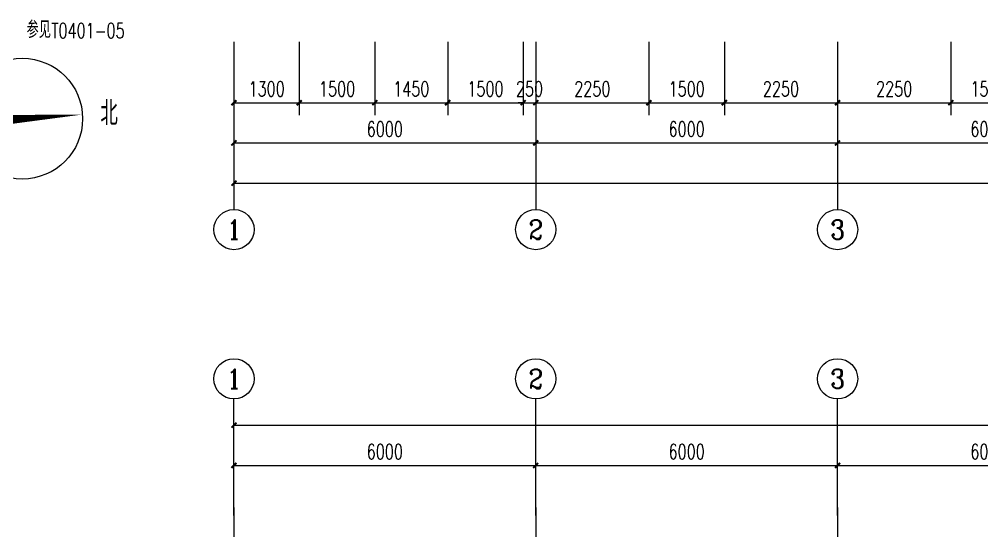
# Model space of a CAD drawing. Header units: millimetres. Extents: x 198973 to 283123, y 132052 to 191502.
# Drawn here: x 208792 to 227927, y 149973 to 160142 of the extents above; entities that cross this region are included whole.
import ezdxf
from ezdxf.enums import TextEntityAlignment as Align

# ---------------------------------------------------------------- set-up
doc = ezdxf.new("R2010")
doc.units = ezdxf.units.MM
doc.header["$LTSCALE"] = 1000
doc.linetypes.add('CENTER', pattern=[2, 1.25, -0.25, 0.25, -0.25])
doc.linetypes.add('DOTE', pattern=[2.42, 2, -0.2, 0.02, -0.2])
doc.layers.get('0').update_dxf_attribs({"color": 8})
doc.layers.get('DEFPOINTS').update_dxf_attribs({"color": 8})
for name, color, linetype in [('AXIS', 8, 'Continuous'), ('DIM_LEAD', 8, 'Continuous'), ('DIM_SYMB', 8, 'Continuous'), ('DOTE', 8, 'CENTER'), ('PUB_TEXT', 8, 'Continuous')]:
    doc.layers.add(name, color=color, linetype=linetype)
doc.styles.add('_TCH_AXIS', font='COMPLEX', dxfattribs={"bigfont": 'GBCBIG'})
doc.styles.add('_TCH_DIM', font='SIMPLEX', dxfattribs={"bigfont": 'GBCBIG'})
doc.styles.add('_TCH_DIM_T3', font='SIMPLEX', dxfattribs={"width": 0.705882, "bigfont": 'GBCBIG'})
doc.dimstyles.new('_TCH_ARCH&&100', dxfattribs={"dimtxt": 297.5, "dimasz": 100, "dimexe": 250, "dimexo": 300, "dimgap": 126.25, "dimtad": 1, "dimdec": 0, "dimzin": 0, "dimdsep": 46, "dimtxsty": '_TCH_DIM_T3', "dimblk": 'ARCHTICK', "dimcen": 0.09, "dimclrt": 7, "dimazin": 2, "dimtfac": 1, "dimtdec": 0, "dimtix": 1, "dimtmove": 2, "dimatfit": 3, "dimfxl": 0, "dimtolj": 1, "dimtzin": 0, "dimarcsym": 0})

# ---------------------------------------------------------------- blocks, each defined once
blk = doc.blocks.new('_ArchTick')
at = {"color": 0, "linetype": 'ByBlock', "const_width": 0.4}
blk.add_lwpolyline([(-0.5, -0.5), (0.5, 0.5)], dxfattribs=at)
blk = doc.blocks.new('*D44')
at = {"layer": 'AXIS', "color": 0, "lineweight": -2}
for p, q in [((213060, 158892), (213060, 156633)), ((255060, 158892), (255060, 156633)), ((213060, 156883), (255060, 156883))]:
    blk.add_line(p, q, dxfattribs=at)
at = {"layer": 'DEFPOINTS', "color": 0}
for p in [(213060, 159192), (255060, 159192), (255060, 156883)]:
    blk.add_point(p, dxfattribs=at)
at = {"layer": 'AXIS', "color": 0, "lineweight": -2, "xscale": 100, "yscale": 100, "zscale": 100, "rotation": 180}
blk.add_blockref('_ArchTick', (213060, 156883), dxfattribs=at)
at = {"layer": 'AXIS', "color": 0, "lineweight": -2, "xscale": 100, "yscale": 100, "zscale": 100}
blk.add_blockref('_ArchTick', (255060, 156883), dxfattribs=at)
at = {"layer": 'AXIS', "color": 7, "insert": (234060, 157158), "char_height": 297.5, "attachment_point": 5, "style": '_TCH_DIM_T3'}
blk.add_mtext('\\A1;42000', dxfattribs=at)
blk = doc.blocks.new('*D45')
at = {"layer": 'AXIS', "color": 0, "lineweight": -2}
for p, q in [((213060, 159692), (213060, 158233)), ((214360, 159692), (214360, 158233)), ((213060, 158483), (214360, 158483))]:
    blk.add_line(p, q, dxfattribs=at)
at = {"layer": 'DEFPOINTS', "color": 0}
for p in [(213060, 159992), (214360, 159992), (214360, 158483)]:
    blk.add_point(p, dxfattribs=at)
at = {"layer": 'AXIS', "color": 0, "lineweight": -2, "xscale": 100, "yscale": 100, "zscale": 100, "rotation": 180}
blk.add_blockref('_ArchTick', (213060, 158483), dxfattribs=at)
at = {"layer": 'AXIS', "color": 0, "lineweight": -2, "xscale": 100, "yscale": 100, "zscale": 100}
blk.add_blockref('_ArchTick', (214360, 158483), dxfattribs=at)
at = {"layer": 'AXIS', "color": 7, "insert": (213710, 158758), "char_height": 297.5, "attachment_point": 5, "style": '_TCH_DIM_T3'}
blk.add_mtext('\\A1;1300', dxfattribs=at)
blk = doc.blocks.new('*D46')
at = {"layer": 'AXIS', "color": 0, "lineweight": -2}
for p, q in [((214360, 159692), (214360, 158233)), ((215860, 159692), (215860, 158233)), ((214360, 158483), (215860, 158483))]:
    blk.add_line(p, q, dxfattribs=at)
at = {"layer": 'DEFPOINTS', "color": 0}
for p in [(214360, 159992), (215860, 159992), (215860, 158483)]:
    blk.add_point(p, dxfattribs=at)
at = {"layer": 'AXIS', "color": 0, "lineweight": -2, "xscale": 100, "yscale": 100, "zscale": 100, "rotation": 180}
blk.add_blockref('_ArchTick', (214360, 158483), dxfattribs=at)
at = {"layer": 'AXIS', "color": 0, "lineweight": -2, "xscale": 100, "yscale": 100, "zscale": 100}
blk.add_blockref('_ArchTick', (215860, 158483), dxfattribs=at)
at = {"layer": 'AXIS', "color": 7, "insert": (215110, 158758), "char_height": 297.5, "attachment_point": 5, "style": '_TCH_DIM_T3'}
blk.add_mtext('\\A1;1500', dxfattribs=at)
blk = doc.blocks.new('*D47')
at = {"layer": 'AXIS', "color": 0, "lineweight": -2}
for p, q in [((215860, 159692), (215860, 158233)), ((217310, 159692), (217310, 158233)), ((215860, 158483), (217310, 158483))]:
    blk.add_line(p, q, dxfattribs=at)
at = {"layer": 'DEFPOINTS', "color": 0}
for p in [(215860, 159992), (217310, 159992), (217310, 158483)]:
    blk.add_point(p, dxfattribs=at)
at = {"layer": 'AXIS', "color": 0, "lineweight": -2, "xscale": 100, "yscale": 100, "zscale": 100, "rotation": 180}
blk.add_blockref('_ArchTick', (215860, 158483), dxfattribs=at)
at = {"layer": 'AXIS', "color": 0, "lineweight": -2, "xscale": 100, "yscale": 100, "zscale": 100}
blk.add_blockref('_ArchTick', (217310, 158483), dxfattribs=at)
at = {"layer": 'AXIS', "color": 7, "insert": (216585, 158758), "char_height": 297.5, "attachment_point": 5, "style": '_TCH_DIM_T3'}
blk.add_mtext('\\A1;1450', dxfattribs=at)
blk = doc.blocks.new('*D48')
at = {"layer": 'AXIS', "color": 0, "lineweight": -2}
for p, q in [((217310, 159692), (217310, 158233)), ((218810, 159692), (218810, 158233)), ((217310, 158483), (218810, 158483))]:
    blk.add_line(p, q, dxfattribs=at)
at = {"layer": 'DEFPOINTS', "color": 0}
for p in [(217310, 159992), (218810, 159992), (218810, 158483)]:
    blk.add_point(p, dxfattribs=at)
at = {"layer": 'AXIS', "color": 0, "lineweight": -2, "xscale": 100, "yscale": 100, "zscale": 100, "rotation": 180}
blk.add_blockref('_ArchTick', (217310, 158483), dxfattribs=at)
at = {"layer": 'AXIS', "color": 0, "lineweight": -2, "xscale": 100, "yscale": 100, "zscale": 100}
blk.add_blockref('_ArchTick', (218810, 158483), dxfattribs=at)
at = {"layer": 'AXIS', "color": 7, "insert": (218060, 158758), "char_height": 297.5, "attachment_point": 5, "style": '_TCH_DIM_T3'}
blk.add_mtext('\\A1;1500', dxfattribs=at)
blk = doc.blocks.new('*D49')
at = {"layer": 'AXIS', "color": 0, "lineweight": -2}
for p, q in [((218810, 159692), (218810, 158233)), ((219060, 159692), (219060, 158233)), ((218810, 158483), (218710, 158483)), ((218810, 158483), (219060, 158483)), ((219060, 158483), (219160, 158483))]:
    blk.add_line(p, q, dxfattribs=at)
at = {"layer": 'DEFPOINTS', "color": 0}
for p in [(218810, 159992), (219060, 159992), (219060, 158483)]:
    blk.add_point(p, dxfattribs=at)
at = {"layer": 'AXIS', "color": 0, "lineweight": -2, "xscale": 100, "yscale": 100, "zscale": 100}
blk.add_blockref('_ArchTick', (218810, 158483), dxfattribs=at)
at = {"layer": 'AXIS', "color": 0, "lineweight": -2, "xscale": 100, "yscale": 100, "zscale": 100, "rotation": 180}
blk.add_blockref('_ArchTick', (219060, 158483), dxfattribs=at)
at = {"layer": 'AXIS', "color": 7, "insert": (218935, 158758), "char_height": 297.5, "attachment_point": 5, "style": '_TCH_DIM_T3'}
blk.add_mtext('\\A1;250', dxfattribs=at)
blk = doc.blocks.new('*D50')
at = {"layer": 'AXIS', "color": 0, "lineweight": -2}
for p, q in [((219060, 159692), (219060, 158233)), ((221310, 159692), (221310, 158233)), ((219060, 158483), (221310, 158483))]:
    blk.add_line(p, q, dxfattribs=at)
at = {"layer": 'DEFPOINTS', "color": 0}
for p in [(219060, 159992), (221310, 159992), (221310, 158483)]:
    blk.add_point(p, dxfattribs=at)
at = {"layer": 'AXIS', "color": 0, "lineweight": -2, "xscale": 100, "yscale": 100, "zscale": 100, "rotation": 180}
blk.add_blockref('_ArchTick', (219060, 158483), dxfattribs=at)
at = {"layer": 'AXIS', "color": 0, "lineweight": -2, "xscale": 100, "yscale": 100, "zscale": 100}
blk.add_blockref('_ArchTick', (221310, 158483), dxfattribs=at)
at = {"layer": 'AXIS', "color": 7, "insert": (220185, 158758), "char_height": 297.5, "attachment_point": 5, "style": '_TCH_DIM_T3'}
blk.add_mtext('\\A1;2250', dxfattribs=at)
blk = doc.blocks.new('*D51')
at = {"layer": 'AXIS', "color": 0, "lineweight": -2}
for p, q in [((221310, 159692), (221310, 158233)), ((222810, 159692), (222810, 158233)), ((221310, 158483), (222810, 158483))]:
    blk.add_line(p, q, dxfattribs=at)
at = {"layer": 'DEFPOINTS', "color": 0}
for p in [(221310, 159992), (222810, 159992), (222810, 158483)]:
    blk.add_point(p, dxfattribs=at)
at = {"layer": 'AXIS', "color": 0, "lineweight": -2, "xscale": 100, "yscale": 100, "zscale": 100, "rotation": 180}
blk.add_blockref('_ArchTick', (221310, 158483), dxfattribs=at)
at = {"layer": 'AXIS', "color": 0, "lineweight": -2, "xscale": 100, "yscale": 100, "zscale": 100}
blk.add_blockref('_ArchTick', (222810, 158483), dxfattribs=at)
at = {"layer": 'AXIS', "color": 7, "insert": (222060, 158758), "char_height": 297.5, "attachment_point": 5, "style": '_TCH_DIM_T3'}
blk.add_mtext('\\A1;1500', dxfattribs=at)
blk = doc.blocks.new('*D52')
at = {"layer": 'AXIS', "color": 0, "lineweight": -2}
for p, q in [((222810, 159692), (222810, 158233)), ((225060, 159692), (225060, 158233)), ((222810, 158483), (225060, 158483))]:
    blk.add_line(p, q, dxfattribs=at)
at = {"layer": 'DEFPOINTS', "color": 0}
for p in [(222810, 159992), (225060, 159992), (225060, 158483)]:
    blk.add_point(p, dxfattribs=at)
at = {"layer": 'AXIS', "color": 0, "lineweight": -2, "xscale": 100, "yscale": 100, "zscale": 100, "rotation": 180}
blk.add_blockref('_ArchTick', (222810, 158483), dxfattribs=at)
at = {"layer": 'AXIS', "color": 0, "lineweight": -2, "xscale": 100, "yscale": 100, "zscale": 100}
blk.add_blockref('_ArchTick', (225060, 158483), dxfattribs=at)
at = {"layer": 'AXIS', "color": 7, "insert": (223935, 158758), "char_height": 297.5, "attachment_point": 5, "style": '_TCH_DIM_T3'}
blk.add_mtext('\\A1;2250', dxfattribs=at)
blk = doc.blocks.new('*D53')
at = {"layer": 'AXIS', "color": 0, "lineweight": -2}
for p, q in [((225060, 159692), (225060, 158233)), ((227310, 159692), (227310, 158233)), ((225060, 158483), (227310, 158483))]:
    blk.add_line(p, q, dxfattribs=at)
at = {"layer": 'DEFPOINTS', "color": 0}
for p in [(225060, 159992), (227310, 159992), (227310, 158483)]:
    blk.add_point(p, dxfattribs=at)
at = {"layer": 'AXIS', "color": 0, "lineweight": -2, "xscale": 100, "yscale": 100, "zscale": 100, "rotation": 180}
blk.add_blockref('_ArchTick', (225060, 158483), dxfattribs=at)
at = {"layer": 'AXIS', "color": 0, "lineweight": -2, "xscale": 100, "yscale": 100, "zscale": 100}
blk.add_blockref('_ArchTick', (227310, 158483), dxfattribs=at)
at = {"layer": 'AXIS', "color": 7, "insert": (226185, 158758), "char_height": 297.5, "attachment_point": 5, "style": '_TCH_DIM_T3'}
blk.add_mtext('\\A1;2250', dxfattribs=at)
blk = doc.blocks.new('*D54')
at = {"layer": 'AXIS', "color": 0, "lineweight": -2}
for p, q in [((227310, 159692), (227310, 158233)), ((228810, 159692), (228810, 158233)), ((227310, 158483), (228810, 158483))]:
    blk.add_line(p, q, dxfattribs=at)
at = {"layer": 'DEFPOINTS', "color": 0}
for p in [(227310, 159992), (228810, 159992), (228810, 158483)]:
    blk.add_point(p, dxfattribs=at)
at = {"layer": 'AXIS', "color": 0, "lineweight": -2, "xscale": 100, "yscale": 100, "zscale": 100, "rotation": 180}
blk.add_blockref('_ArchTick', (227310, 158483), dxfattribs=at)
at = {"layer": 'AXIS', "color": 0, "lineweight": -2, "xscale": 100, "yscale": 100, "zscale": 100}
blk.add_blockref('_ArchTick', (228810, 158483), dxfattribs=at)
at = {"layer": 'AXIS', "color": 7, "insert": (228060, 158758), "char_height": 297.5, "attachment_point": 5, "style": '_TCH_DIM_T3'}
blk.add_mtext('\\A1;1500', dxfattribs=at)
blk = doc.blocks.new('*D132')
at = {"layer": 'AXIS', "color": 0, "lineweight": -2}
for p, q in [((213060, 159692), (213060, 157433)), ((219060, 159692), (219060, 157433)), ((213060, 157683), (219060, 157683))]:
    blk.add_line(p, q, dxfattribs=at)
at = {"layer": 'DEFPOINTS', "color": 0}
for p in [(213060, 159992), (219060, 159992), (219060, 157683)]:
    blk.add_point(p, dxfattribs=at)
at = {"layer": 'AXIS', "color": 0, "lineweight": -2, "xscale": 100, "yscale": 100, "zscale": 100, "rotation": 180}
blk.add_blockref('_ArchTick', (213060, 157683), dxfattribs=at)
at = {"layer": 'AXIS', "color": 0, "lineweight": -2, "xscale": 100, "yscale": 100, "zscale": 100}
blk.add_blockref('_ArchTick', (219060, 157683), dxfattribs=at)
at = {"layer": 'AXIS', "color": 7, "insert": (216060, 157958), "char_height": 297.5, "attachment_point": 5, "style": '_TCH_DIM_T3'}
blk.add_mtext('\\A1;6000', dxfattribs=at)
blk = doc.blocks.new('*D133')
at = {"layer": 'AXIS', "color": 0, "lineweight": -2}
for p, q in [((219060, 159692), (219060, 157433)), ((225060, 159692), (225060, 157433)), ((219060, 157683), (225060, 157683))]:
    blk.add_line(p, q, dxfattribs=at)
at = {"layer": 'DEFPOINTS', "color": 0}
for p in [(219060, 159992), (225060, 159992), (225060, 157683)]:
    blk.add_point(p, dxfattribs=at)
at = {"layer": 'AXIS', "color": 0, "lineweight": -2, "xscale": 100, "yscale": 100, "zscale": 100, "rotation": 180}
blk.add_blockref('_ArchTick', (219060, 157683), dxfattribs=at)
at = {"layer": 'AXIS', "color": 0, "lineweight": -2, "xscale": 100, "yscale": 100, "zscale": 100}
blk.add_blockref('_ArchTick', (225060, 157683), dxfattribs=at)
at = {"layer": 'AXIS', "color": 7, "insert": (222060, 157958), "char_height": 297.5, "attachment_point": 5, "style": '_TCH_DIM_T3'}
blk.add_mtext('\\A1;6000', dxfattribs=at)
blk = doc.blocks.new('*D134')
at = {"layer": 'AXIS', "color": 0, "lineweight": -2}
for p, q in [((225060, 159692), (225060, 157433)), ((231060, 159692), (231060, 157433)), ((225060, 157683), (231060, 157683))]:
    blk.add_line(p, q, dxfattribs=at)
at = {"layer": 'DEFPOINTS', "color": 0}
for p in [(225060, 159992), (231060, 159992), (231060, 157683)]:
    blk.add_point(p, dxfattribs=at)
at = {"layer": 'AXIS', "color": 0, "lineweight": -2, "xscale": 100, "yscale": 100, "zscale": 100, "rotation": 180}
blk.add_blockref('_ArchTick', (225060, 157683), dxfattribs=at)
at = {"layer": 'AXIS', "color": 0, "lineweight": -2, "xscale": 100, "yscale": 100, "zscale": 100}
blk.add_blockref('_ArchTick', (231060, 157683), dxfattribs=at)
at = {"layer": 'AXIS', "color": 7, "insert": (228060, 157958), "char_height": 297.5, "attachment_point": 5, "style": '_TCH_DIM_T3'}
blk.add_mtext('\\A1;6000', dxfattribs=at)
blk = doc.blocks.new('*D158')
at = {"layer": 'AXIS', "color": 0, "lineweight": -2}
for p, q in [((213060, 151002), (213060, 152321)), ((249060, 151002), (249060, 152321)), ((213060, 152071), (249060, 152071))]:
    blk.add_line(p, q, dxfattribs=at)
at = {"layer": 'DEFPOINTS', "color": 0}
for p in [(249060, 152071), (213060, 150702), (249060, 150702)]:
    blk.add_point(p, dxfattribs=at)
at = {"layer": 'AXIS', "color": 0, "lineweight": -2, "xscale": 100, "yscale": 100, "zscale": 100, "rotation": 180}
blk.add_blockref('_ArchTick', (213060, 152071), dxfattribs=at)
at = {"layer": 'AXIS', "color": 0, "lineweight": -2, "xscale": 100, "yscale": 100, "zscale": 100}
blk.add_blockref('_ArchTick', (249060, 152071), dxfattribs=at)
at = {"layer": 'AXIS', "color": 7, "insert": (231060, 152346), "char_height": 297.5, "attachment_point": 5, "style": '_TCH_DIM_T3'}
blk.add_mtext('\\A1;36000', dxfattribs=at)
blk = doc.blocks.new('*D159')
at = {"layer": 'AXIS', "color": 0, "lineweight": -2}
for p, q in [((213060, 150273), (213060, 151521)), ((219060, 150273), (219060, 151521)), ((213060, 151271), (219060, 151271))]:
    blk.add_line(p, q, dxfattribs=at)
at = {"layer": 'DEFPOINTS', "color": 0}
for p in [(219060, 151271), (213060, 149973), (219060, 149973)]:
    blk.add_point(p, dxfattribs=at)
at = {"layer": 'AXIS', "color": 0, "lineweight": -2, "xscale": 100, "yscale": 100, "zscale": 100, "rotation": 180}
blk.add_blockref('_ArchTick', (213060, 151271), dxfattribs=at)
at = {"layer": 'AXIS', "color": 0, "lineweight": -2, "xscale": 100, "yscale": 100, "zscale": 100}
blk.add_blockref('_ArchTick', (219060, 151271), dxfattribs=at)
at = {"layer": 'AXIS', "color": 7, "insert": (216060, 151546), "char_height": 297.5, "attachment_point": 5, "style": '_TCH_DIM_T3'}
blk.add_mtext('\\A1;6000', dxfattribs=at)
blk = doc.blocks.new('*D160')
at = {"layer": 'AXIS', "color": 0, "lineweight": -2}
for p, q in [((219060, 150273), (219060, 151521)), ((225060, 150273), (225060, 151521)), ((219060, 151271), (225060, 151271))]:
    blk.add_line(p, q, dxfattribs=at)
at = {"layer": 'DEFPOINTS', "color": 0}
for p in [(225060, 151271), (219060, 149973), (225060, 149973)]:
    blk.add_point(p, dxfattribs=at)
at = {"layer": 'AXIS', "color": 0, "lineweight": -2, "xscale": 100, "yscale": 100, "zscale": 100, "rotation": 180}
blk.add_blockref('_ArchTick', (219060, 151271), dxfattribs=at)
at = {"layer": 'AXIS', "color": 0, "lineweight": -2, "xscale": 100, "yscale": 100, "zscale": 100}
blk.add_blockref('_ArchTick', (225060, 151271), dxfattribs=at)
at = {"layer": 'AXIS', "color": 7, "insert": (222060, 151546), "char_height": 297.5, "attachment_point": 5, "style": '_TCH_DIM_T3'}
blk.add_mtext('\\A1;6000', dxfattribs=at)
blk = doc.blocks.new('*D161')
at = {"layer": 'AXIS', "color": 0, "lineweight": -2}
for p, q in [((225060, 150273), (225060, 151521)), ((231060, 150273), (231060, 151521)), ((225060, 151271), (231060, 151271))]:
    blk.add_line(p, q, dxfattribs=at)
at = {"layer": 'DEFPOINTS', "color": 0}
for p in [(231060, 151271), (225060, 149973), (231060, 149973)]:
    blk.add_point(p, dxfattribs=at)
at = {"layer": 'AXIS', "color": 0, "lineweight": -2, "xscale": 100, "yscale": 100, "zscale": 100, "rotation": 180}
blk.add_blockref('_ArchTick', (225060, 151271), dxfattribs=at)
at = {"layer": 'AXIS', "color": 0, "lineweight": -2, "xscale": 100, "yscale": 100, "zscale": 100}
blk.add_blockref('_ArchTick', (231060, 151271), dxfattribs=at)
at = {"layer": 'AXIS', "color": 7, "insert": (228060, 151546), "char_height": 297.5, "attachment_point": 5, "style": '_TCH_DIM_T3'}
blk.add_mtext('\\A1;6000', dxfattribs=at)
blk = doc.blocks.new('*D208')
at = {"layer": 'AXIS', "color": 0, "lineweight": -2}
for p, q in [((213060, 150273), (213060, 151521)), ((219060, 150273), (219060, 151521)), ((213060, 151271), (219060, 151271))]:
    blk.add_line(p, q, dxfattribs=at)
at = {"layer": 'DEFPOINTS', "color": 0}
for p in [(219060, 151271), (213060, 149973), (219060, 149973)]:
    blk.add_point(p, dxfattribs=at)
at = {"layer": 'AXIS', "color": 0, "lineweight": -2, "xscale": 100, "yscale": 100, "zscale": 100, "rotation": 180}
blk.add_blockref('_ArchTick', (213060, 151271), dxfattribs=at)
at = {"layer": 'AXIS', "color": 0, "lineweight": -2, "xscale": 100, "yscale": 100, "zscale": 100}
blk.add_blockref('_ArchTick', (219060, 151271), dxfattribs=at)
at = {"layer": 'AXIS', "color": 7, "insert": (216060, 151546), "char_height": 297.5, "attachment_point": 5, "style": '_TCH_DIM_T3'}
blk.add_mtext('\\A1;6000', dxfattribs=at)
blk = doc.blocks.new('*D209')
at = {"layer": 'AXIS', "color": 0, "lineweight": -2}
for p, q in [((219060, 150273), (219060, 151521)), ((225060, 150273), (225060, 151521)), ((219060, 151271), (225060, 151271))]:
    blk.add_line(p, q, dxfattribs=at)
at = {"layer": 'DEFPOINTS', "color": 0}
for p in [(225060, 151271), (219060, 149973), (225060, 149973)]:
    blk.add_point(p, dxfattribs=at)
at = {"layer": 'AXIS', "color": 0, "lineweight": -2, "xscale": 100, "yscale": 100, "zscale": 100, "rotation": 180}
blk.add_blockref('_ArchTick', (219060, 151271), dxfattribs=at)
at = {"layer": 'AXIS', "color": 0, "lineweight": -2, "xscale": 100, "yscale": 100, "zscale": 100}
blk.add_blockref('_ArchTick', (225060, 151271), dxfattribs=at)
at = {"layer": 'AXIS', "color": 7, "insert": (222060, 151546), "char_height": 297.5, "attachment_point": 5, "style": '_TCH_DIM_T3'}
blk.add_mtext('\\A1;6000', dxfattribs=at)
blk = doc.blocks.new('*D210')
at = {"layer": 'AXIS', "color": 0, "lineweight": -2}
for p, q in [((225060, 150273), (225060, 151521)), ((231060, 150273), (231060, 151521)), ((225060, 151271), (231060, 151271))]:
    blk.add_line(p, q, dxfattribs=at)
at = {"layer": 'DEFPOINTS', "color": 0}
for p in [(231060, 151271), (225060, 149973), (231060, 149973)]:
    blk.add_point(p, dxfattribs=at)
at = {"layer": 'AXIS', "color": 0, "lineweight": -2, "xscale": 100, "yscale": 100, "zscale": 100, "rotation": 180}
blk.add_blockref('_ArchTick', (225060, 151271), dxfattribs=at)
at = {"layer": 'AXIS', "color": 0, "lineweight": -2, "xscale": 100, "yscale": 100, "zscale": 100}
blk.add_blockref('_ArchTick', (231060, 151271), dxfattribs=at)
at = {"layer": 'AXIS', "color": 7, "insert": (228060, 151546), "char_height": 297.5, "attachment_point": 5, "style": '_TCH_DIM_T3'}
blk.add_mtext('\\A1;6000', dxfattribs=at)
blk = doc.blocks.new('*D214')
at = {"layer": 'AXIS', "color": 0, "lineweight": -2}
for p, q in [((213060, 151002), (213060, 152321)), ((249060, 151002), (249060, 152321)), ((213060, 152071), (249060, 152071))]:
    blk.add_line(p, q, dxfattribs=at)
at = {"layer": 'DEFPOINTS', "color": 0}
for p in [(249060, 152071), (213060, 150702), (249060, 150702)]:
    blk.add_point(p, dxfattribs=at)
at = {"layer": 'AXIS', "color": 0, "lineweight": -2, "xscale": 100, "yscale": 100, "zscale": 100, "rotation": 180}
blk.add_blockref('_ArchTick', (213060, 152071), dxfattribs=at)
at = {"layer": 'AXIS', "color": 0, "lineweight": -2, "xscale": 100, "yscale": 100, "zscale": 100}
blk.add_blockref('_ArchTick', (249060, 152071), dxfattribs=at)
at = {"layer": 'AXIS', "color": 7, "insert": (231060, 152346), "char_height": 297.5, "attachment_point": 5, "style": '_TCH_DIM_T3'}
blk.add_mtext('\\A1;36000', dxfattribs=at)
blk = doc.blocks.new('*D234')
at = {"layer": 'AXIS', "color": 0, "lineweight": -2}
for p, q in [((213060, 159692), (213060, 157433)), ((219060, 159692), (219060, 157433)), ((213060, 157683), (219060, 157683))]:
    blk.add_line(p, q, dxfattribs=at)
at = {"layer": 'DEFPOINTS', "color": 0}
for p in [(213060, 159992), (219060, 159992), (219060, 157683)]:
    blk.add_point(p, dxfattribs=at)
at = {"layer": 'AXIS', "color": 0, "lineweight": -2, "xscale": 100, "yscale": 100, "zscale": 100, "rotation": 180}
blk.add_blockref('_ArchTick', (213060, 157683), dxfattribs=at)
at = {"layer": 'AXIS', "color": 0, "lineweight": -2, "xscale": 100, "yscale": 100, "zscale": 100}
blk.add_blockref('_ArchTick', (219060, 157683), dxfattribs=at)
at = {"layer": 'AXIS', "color": 7, "insert": (216060, 157958), "char_height": 297.5, "attachment_point": 5, "style": '_TCH_DIM_T3'}
blk.add_mtext('\\A1;6000', dxfattribs=at)
blk = doc.blocks.new('*D235')
at = {"layer": 'AXIS', "color": 0, "lineweight": -2}
for p, q in [((219060, 159692), (219060, 157433)), ((225060, 159692), (225060, 157433)), ((219060, 157683), (225060, 157683))]:
    blk.add_line(p, q, dxfattribs=at)
at = {"layer": 'DEFPOINTS', "color": 0}
for p in [(219060, 159992), (225060, 159992), (225060, 157683)]:
    blk.add_point(p, dxfattribs=at)
at = {"layer": 'AXIS', "color": 0, "lineweight": -2, "xscale": 100, "yscale": 100, "zscale": 100, "rotation": 180}
blk.add_blockref('_ArchTick', (219060, 157683), dxfattribs=at)
at = {"layer": 'AXIS', "color": 0, "lineweight": -2, "xscale": 100, "yscale": 100, "zscale": 100}
blk.add_blockref('_ArchTick', (225060, 157683), dxfattribs=at)
at = {"layer": 'AXIS', "color": 7, "insert": (222060, 157958), "char_height": 297.5, "attachment_point": 5, "style": '_TCH_DIM_T3'}
blk.add_mtext('\\A1;6000', dxfattribs=at)
blk = doc.blocks.new('*D236')
at = {"layer": 'AXIS', "color": 0, "lineweight": -2}
for p, q in [((225060, 159692), (225060, 157433)), ((231060, 159692), (231060, 157433)), ((225060, 157683), (231060, 157683))]:
    blk.add_line(p, q, dxfattribs=at)
at = {"layer": 'DEFPOINTS', "color": 0}
for p in [(225060, 159992), (231060, 159992), (231060, 157683)]:
    blk.add_point(p, dxfattribs=at)
at = {"layer": 'AXIS', "color": 0, "lineweight": -2, "xscale": 100, "yscale": 100, "zscale": 100, "rotation": 180}
blk.add_blockref('_ArchTick', (225060, 157683), dxfattribs=at)
at = {"layer": 'AXIS', "color": 0, "lineweight": -2, "xscale": 100, "yscale": 100, "zscale": 100}
blk.add_blockref('_ArchTick', (231060, 157683), dxfattribs=at)
at = {"layer": 'AXIS', "color": 7, "insert": (228060, 157958), "char_height": 297.5, "attachment_point": 5, "style": '_TCH_DIM_T3'}
blk.add_mtext('\\A1;6000', dxfattribs=at)
blk = doc.blocks.new('*D308')
at = {"layer": 'AXIS', "color": 0, "lineweight": -2}
for p, q in [((213060, 159692), (213060, 158233)), ((214360, 159692), (214360, 158233)), ((213060, 158483), (214360, 158483))]:
    blk.add_line(p, q, dxfattribs=at)
at = {"layer": 'DEFPOINTS', "color": 0}
for p in [(213060, 159992), (214360, 159992), (214360, 158483)]:
    blk.add_point(p, dxfattribs=at)
at = {"layer": 'AXIS', "color": 0, "lineweight": -2, "xscale": 100, "yscale": 100, "zscale": 100, "rotation": 180}
blk.add_blockref('_ArchTick', (213060, 158483), dxfattribs=at)
at = {"layer": 'AXIS', "color": 0, "lineweight": -2, "xscale": 100, "yscale": 100, "zscale": 100}
blk.add_blockref('_ArchTick', (214360, 158483), dxfattribs=at)
at = {"layer": 'AXIS', "color": 7, "insert": (213710, 158758), "char_height": 297.5, "attachment_point": 5, "style": '_TCH_DIM_T3'}
blk.add_mtext('\\A1;1300', dxfattribs=at)
blk = doc.blocks.new('*D309')
at = {"layer": 'AXIS', "color": 0, "lineweight": -2}
for p, q in [((214360, 159692), (214360, 158233)), ((215860, 159692), (215860, 158233)), ((214360, 158483), (215860, 158483))]:
    blk.add_line(p, q, dxfattribs=at)
at = {"layer": 'DEFPOINTS', "color": 0}
for p in [(214360, 159992), (215860, 159992), (215860, 158483)]:
    blk.add_point(p, dxfattribs=at)
at = {"layer": 'AXIS', "color": 0, "lineweight": -2, "xscale": 100, "yscale": 100, "zscale": 100, "rotation": 180}
blk.add_blockref('_ArchTick', (214360, 158483), dxfattribs=at)
at = {"layer": 'AXIS', "color": 0, "lineweight": -2, "xscale": 100, "yscale": 100, "zscale": 100}
blk.add_blockref('_ArchTick', (215860, 158483), dxfattribs=at)
at = {"layer": 'AXIS', "color": 7, "insert": (215110, 158758), "char_height": 297.5, "attachment_point": 5, "style": '_TCH_DIM_T3'}
blk.add_mtext('\\A1;1500', dxfattribs=at)
blk = doc.blocks.new('*D310')
at = {"layer": 'AXIS', "color": 0, "lineweight": -2}
for p, q in [((215860, 159692), (215860, 158233)), ((217310, 159692), (217310, 158233)), ((215860, 158483), (217310, 158483))]:
    blk.add_line(p, q, dxfattribs=at)
at = {"layer": 'DEFPOINTS', "color": 0}
for p in [(215860, 159992), (217310, 159992), (217310, 158483)]:
    blk.add_point(p, dxfattribs=at)
at = {"layer": 'AXIS', "color": 0, "lineweight": -2, "xscale": 100, "yscale": 100, "zscale": 100, "rotation": 180}
blk.add_blockref('_ArchTick', (215860, 158483), dxfattribs=at)
at = {"layer": 'AXIS', "color": 0, "lineweight": -2, "xscale": 100, "yscale": 100, "zscale": 100}
blk.add_blockref('_ArchTick', (217310, 158483), dxfattribs=at)
at = {"layer": 'AXIS', "color": 7, "insert": (216585, 158758), "char_height": 297.5, "attachment_point": 5, "style": '_TCH_DIM_T3'}
blk.add_mtext('\\A1;1450', dxfattribs=at)
blk = doc.blocks.new('*D311')
at = {"layer": 'AXIS', "color": 0, "lineweight": -2}
for p, q in [((217310, 159692), (217310, 158233)), ((218810, 159692), (218810, 158233)), ((217310, 158483), (218810, 158483))]:
    blk.add_line(p, q, dxfattribs=at)
at = {"layer": 'DEFPOINTS', "color": 0}
for p in [(217310, 159992), (218810, 159992), (218810, 158483)]:
    blk.add_point(p, dxfattribs=at)
at = {"layer": 'AXIS', "color": 0, "lineweight": -2, "xscale": 100, "yscale": 100, "zscale": 100, "rotation": 180}
blk.add_blockref('_ArchTick', (217310, 158483), dxfattribs=at)
at = {"layer": 'AXIS', "color": 0, "lineweight": -2, "xscale": 100, "yscale": 100, "zscale": 100}
blk.add_blockref('_ArchTick', (218810, 158483), dxfattribs=at)
at = {"layer": 'AXIS', "color": 7, "insert": (218060, 158758), "char_height": 297.5, "attachment_point": 5, "style": '_TCH_DIM_T3'}
blk.add_mtext('\\A1;1500', dxfattribs=at)
blk = doc.blocks.new('*D312')
at = {"layer": 'AXIS', "color": 0, "lineweight": -2}
for p, q in [((218810, 159692), (218810, 158233)), ((219060, 159692), (219060, 158233)), ((218810, 158483), (218710, 158483)), ((218810, 158483), (219060, 158483)), ((219060, 158483), (219160, 158483))]:
    blk.add_line(p, q, dxfattribs=at)
at = {"layer": 'DEFPOINTS', "color": 0}
for p in [(218810, 159992), (219060, 159992), (219060, 158483)]:
    blk.add_point(p, dxfattribs=at)
at = {"layer": 'AXIS', "color": 0, "lineweight": -2, "xscale": 100, "yscale": 100, "zscale": 100}
blk.add_blockref('_ArchTick', (218810, 158483), dxfattribs=at)
at = {"layer": 'AXIS', "color": 0, "lineweight": -2, "xscale": 100, "yscale": 100, "zscale": 100, "rotation": 180}
blk.add_blockref('_ArchTick', (219060, 158483), dxfattribs=at)
at = {"layer": 'AXIS', "color": 7, "insert": (218935, 158758), "char_height": 297.5, "attachment_point": 5, "style": '_TCH_DIM_T3'}
blk.add_mtext('\\A1;250', dxfattribs=at)
blk = doc.blocks.new('*D313')
at = {"layer": 'AXIS', "color": 0, "lineweight": -2}
for p, q in [((219060, 159692), (219060, 158233)), ((221310, 159692), (221310, 158233)), ((219060, 158483), (221310, 158483))]:
    blk.add_line(p, q, dxfattribs=at)
at = {"layer": 'DEFPOINTS', "color": 0}
for p in [(219060, 159992), (221310, 159992), (221310, 158483)]:
    blk.add_point(p, dxfattribs=at)
at = {"layer": 'AXIS', "color": 0, "lineweight": -2, "xscale": 100, "yscale": 100, "zscale": 100, "rotation": 180}
blk.add_blockref('_ArchTick', (219060, 158483), dxfattribs=at)
at = {"layer": 'AXIS', "color": 0, "lineweight": -2, "xscale": 100, "yscale": 100, "zscale": 100}
blk.add_blockref('_ArchTick', (221310, 158483), dxfattribs=at)
at = {"layer": 'AXIS', "color": 7, "insert": (220185, 158758), "char_height": 297.5, "attachment_point": 5, "style": '_TCH_DIM_T3'}
blk.add_mtext('\\A1;2250', dxfattribs=at)
blk = doc.blocks.new('*D314')
at = {"layer": 'AXIS', "color": 0, "lineweight": -2}
for p, q in [((221310, 159692), (221310, 158233)), ((222810, 159692), (222810, 158233)), ((221310, 158483), (222810, 158483))]:
    blk.add_line(p, q, dxfattribs=at)
at = {"layer": 'DEFPOINTS', "color": 0}
for p in [(221310, 159992), (222810, 159992), (222810, 158483)]:
    blk.add_point(p, dxfattribs=at)
at = {"layer": 'AXIS', "color": 0, "lineweight": -2, "xscale": 100, "yscale": 100, "zscale": 100, "rotation": 180}
blk.add_blockref('_ArchTick', (221310, 158483), dxfattribs=at)
at = {"layer": 'AXIS', "color": 0, "lineweight": -2, "xscale": 100, "yscale": 100, "zscale": 100}
blk.add_blockref('_ArchTick', (222810, 158483), dxfattribs=at)
at = {"layer": 'AXIS', "color": 7, "insert": (222060, 158758), "char_height": 297.5, "attachment_point": 5, "style": '_TCH_DIM_T3'}
blk.add_mtext('\\A1;1500', dxfattribs=at)
blk = doc.blocks.new('*D315')
at = {"layer": 'AXIS', "color": 0, "lineweight": -2}
for p, q in [((222810, 159692), (222810, 158233)), ((225060, 159692), (225060, 158233)), ((222810, 158483), (225060, 158483))]:
    blk.add_line(p, q, dxfattribs=at)
at = {"layer": 'DEFPOINTS', "color": 0}
for p in [(222810, 159992), (225060, 159992), (225060, 158483)]:
    blk.add_point(p, dxfattribs=at)
at = {"layer": 'AXIS', "color": 0, "lineweight": -2, "xscale": 100, "yscale": 100, "zscale": 100, "rotation": 180}
blk.add_blockref('_ArchTick', (222810, 158483), dxfattribs=at)
at = {"layer": 'AXIS', "color": 0, "lineweight": -2, "xscale": 100, "yscale": 100, "zscale": 100}
blk.add_blockref('_ArchTick', (225060, 158483), dxfattribs=at)
at = {"layer": 'AXIS', "color": 7, "insert": (223935, 158758), "char_height": 297.5, "attachment_point": 5, "style": '_TCH_DIM_T3'}
blk.add_mtext('\\A1;2250', dxfattribs=at)
blk = doc.blocks.new('*D316')
at = {"layer": 'AXIS', "color": 0, "lineweight": -2}
for p, q in [((225060, 159692), (225060, 158233)), ((227310, 159692), (227310, 158233)), ((225060, 158483), (227310, 158483))]:
    blk.add_line(p, q, dxfattribs=at)
at = {"layer": 'DEFPOINTS', "color": 0}
for p in [(225060, 159992), (227310, 159992), (227310, 158483)]:
    blk.add_point(p, dxfattribs=at)
at = {"layer": 'AXIS', "color": 0, "lineweight": -2, "xscale": 100, "yscale": 100, "zscale": 100, "rotation": 180}
blk.add_blockref('_ArchTick', (225060, 158483), dxfattribs=at)
at = {"layer": 'AXIS', "color": 0, "lineweight": -2, "xscale": 100, "yscale": 100, "zscale": 100}
blk.add_blockref('_ArchTick', (227310, 158483), dxfattribs=at)
at = {"layer": 'AXIS', "color": 7, "insert": (226185, 158758), "char_height": 297.5, "attachment_point": 5, "style": '_TCH_DIM_T3'}
blk.add_mtext('\\A1;2250', dxfattribs=at)
blk = doc.blocks.new('*D317')
at = {"layer": 'AXIS', "color": 0, "lineweight": -2}
for p, q in [((227310, 159692), (227310, 158233)), ((228810, 159692), (228810, 158233)), ((227310, 158483), (228810, 158483))]:
    blk.add_line(p, q, dxfattribs=at)
at = {"layer": 'DEFPOINTS', "color": 0}
for p in [(227310, 159992), (228810, 159992), (228810, 158483)]:
    blk.add_point(p, dxfattribs=at)
at = {"layer": 'AXIS', "color": 0, "lineweight": -2, "xscale": 100, "yscale": 100, "zscale": 100, "rotation": 180}
blk.add_blockref('_ArchTick', (227310, 158483), dxfattribs=at)
at = {"layer": 'AXIS', "color": 0, "lineweight": -2, "xscale": 100, "yscale": 100, "zscale": 100}
blk.add_blockref('_ArchTick', (228810, 158483), dxfattribs=at)
at = {"layer": 'AXIS', "color": 7, "insert": (228060, 158758), "char_height": 297.5, "attachment_point": 5, "style": '_TCH_DIM_T3'}
blk.add_mtext('\\A1;1500', dxfattribs=at)
blk = doc.blocks.new('*D328')
at = {"layer": 'AXIS', "color": 0, "lineweight": -2}
for p, q in [((213060, 158892), (213060, 156633)), ((255060, 158892), (255060, 156633)), ((213060, 156883), (255060, 156883))]:
    blk.add_line(p, q, dxfattribs=at)
at = {"layer": 'DEFPOINTS', "color": 0}
for p in [(213060, 159192), (255060, 159192), (255060, 156883)]:
    blk.add_point(p, dxfattribs=at)
at = {"layer": 'AXIS', "color": 0, "lineweight": -2, "xscale": 100, "yscale": 100, "zscale": 100, "rotation": 180}
blk.add_blockref('_ArchTick', (213060, 156883), dxfattribs=at)
at = {"layer": 'AXIS', "color": 0, "lineweight": -2, "xscale": 100, "yscale": 100, "zscale": 100}
blk.add_blockref('_ArchTick', (255060, 156883), dxfattribs=at)
at = {"layer": 'AXIS', "color": 7, "insert": (234060, 157158), "char_height": 297.5, "attachment_point": 5, "style": '_TCH_DIM_T3'}
blk.add_mtext('\\A1;42000', dxfattribs=at)

msp = doc.modelspace()

# ---------------------------------------------------------------- linework, layer by layer
at = {"layer": 'AXIS'}
for p, q in [((213060.4, 159405.9), (213060.4, 156360.1)), ((219060.4, 159405.9), (219060.4, 156360.1)), ((225060.4, 159405.9), (225060.4, 156360.1)), ((213060.4, 150319.4), (213060.4, 152593.8)), ((219060.4, 150319.4), (219060.4, 152593.8)), ((225060.4, 150319.4), (225060.4, 152593.8))]:
    msp.add_line(p, q, dxfattribs=at)
for centre in [(213060.4, 155960.1), (219060.4, 155960.1), (225060.4, 155960.1), (213060.4, 152993.8), (219060.4, 152993.8), (225060.4, 152993.8)]:
    msp.add_circle(centre, 400, dxfattribs=at)
at = {"layer": 'DIM_SYMB'}
msp.add_lwpolyline([(207655, 158083, 300, 0, 0), (210049.3, 158247.6, 0, 0, 0)], format="xyseb", dxfattribs=at)
msp.add_circle((208852.2, 158165.3), 1200, dxfattribs=at)
at = {"layer": 'DOTE', "linetype": 'DOTE'}
for p, q in [((213060.4, 150435.2), (213060.4, 142476.7)), ((219060.4, 150435.2), (219060.4, 140311.8)), ((225060.4, 150435.2), (225060.4, 142830.2))]:
    msp.add_line(p, q, dxfattribs=at)

# ---------------------------------------------------------------- texts
at = {"layer": 'AXIS', "color": 7, "style": '_TCH_AXIS'}
for s, height, width, p, p2 in [('1', 385.1, 2.499342, (212917.1, 155767.5), (213203.7, 155767.5)), ('2', 386.7, 1.247072, (218918.2, 155766.8), (219202.6, 155766.8)), ('3', 389, 1.225935, (224919.8, 155765.6), (225201.1, 155765.6)), ('1', 385.1, 2.499342, (212917.1, 152801.2), (213203.7, 152801.2)), ('2', 386.7, 1.247072, (218918.2, 152800.5), (219202.6, 152800.5)), ('3', 389, 1.225935, (224919.8, 152799.3), (225201.1, 152799.3))]:
    msp.add_text(s, height=height, dxfattribs=dict(at, width=width)).set_placement(p, p2, align=Align.FIT)
at = {"layer": 'DIM_LEAD', "color": 7, "style": '_TCH_DIM'}
msp.add_text('参见', height=337.59, dxfattribs=at).set_placement((208937, 159767.3))
at = {"layer": 'DIM_LEAD', "color": 7, "style": '_TCH_DIM', "width": 0.705882}
msp.add_text('T0401-05', height=297.5, dxfattribs=at).set_placement((209428.5, 159767.3))
at = {"layer": 'PUB_TEXT', "style": '_TCH_DIM'}
msp.add_text('北', height=482.3, dxfattribs=at).set_placement((210404.5, 158031.9))

# ---------------------------------------------------------------- dimensions: what is measured, and where the dimension line sits
at = {"layer": 'AXIS'}
for p1, p2, distance, picture, middle in [((213060.4, 159992.2), (214360.4, 159992.2), -1509.4, '*D45', (213710.4, 158757.9)), ((213060.4, 159992.2), (219060.4, 159992.2), -2309.4, '*D132', (216060.4, 157957.9)), ((213060.4, 159992.2), (219060.4, 159992.2), -2309.4, '*D234', (216060.4, 157957.9)), ((213060.4, 159992.2), (214360.4, 159992.2), -1509.4, '*D308', (213710.4, 158757.9)), ((214360.4, 159992.2), (215860.4, 159992.2), -1509.4, '*D46', (215110.4, 158757.9)), ((214360.4, 159992.2), (215860.4, 159992.2), -1509.4, '*D309', (215110.4, 158757.9)), ((215860.4, 159992.2), (217310.4, 159992.2), -1509.4, '*D47', (216585.4, 158757.9)), ((215860.4, 159992.2), (217310.4, 159992.2), -1509.4, '*D310', (216585.4, 158757.9)), ((217310.4, 159992.2), (218810.4, 159992.2), -1509.4, '*D48', (218060.4, 158757.9)), ((217310.4, 159992.2), (218810.4, 159992.2), -1509.4, '*D311', (218060.4, 158757.9)), ((218810.4, 159992.2), (219060.4, 159992.2), -1509.4, '*D49', (218935.4, 158757.9)), ((218810.4, 159992.2), (219060.4, 159992.2), -1509.4, '*D312', (218935.4, 158757.9)), ((219060.4, 159992.2), (221310.3, 159992.2), -1509.4, '*D50', (220185.4, 158757.9)), ((219060.4, 159992.2), (225060.4, 159992.2), -2309.4, '*D133', (222060.4, 157957.9)), ((219060.4, 159992.2), (225060.4, 159992.2), -2309.4, '*D235', (222060.4, 157957.9)), ((219060.4, 159992.2), (221310.3, 159992.2), -1509.4, '*D313', (220185.4, 158757.9)), ((221310.3, 159992.2), (222810.3, 159992.2), -1509.4, '*D51', (222060.3, 158757.9)), ((221310.3, 159992.2), (222810.3, 159992.2), -1509.4, '*D314', (222060.3, 158757.9)), ((222810.3, 159992.2), (225060.4, 159992.2), -1509.4, '*D52', (223935.4, 158757.9)), ((222810.3, 159992.2), (225060.4, 159992.2), -1509.4, '*D315', (223935.4, 158757.9)), ((225060.4, 159992.2), (227310.4, 159992.2), -1509.4, '*D53', (226185.4, 158757.9)), ((225060.4, 159992.2), (231060.4, 159992.2), -2309.4, '*D134', (228060.4, 157957.9)), ((225060.4, 159992.2), (231060.4, 159992.2), -2309.4, '*D236', (228060.4, 157957.9)), ((225060.4, 159992.2), (227310.4, 159992.2), -1509.4, '*D316', (226185.4, 158757.9)), ((227310.4, 159992.2), (228810.4, 159992.2), -1509.4, '*D54', (228060.4, 158757.9)), ((227310.4, 159992.2), (228810.4, 159992.2), -1509.4, '*D317', (228060.4, 158757.9)), ((213060.4, 159192.2), (255060.4, 159192.2), -2309.4, '*D44', (234060.4, 157157.9)), ((213060.4, 159192.2), (255060.4, 159192.2), -2309.4, '*D328', (234060.4, 157157.9)), ((213060.4, 150701.6), (249060.4, 150701.6), 1369.4, '*D158', (231060.4, 152346)), ((213060.4, 150701.6), (249060.4, 150701.6), 1369.4, '*D214', (231060.4, 152346)), ((213060.4, 149973.3), (219060.4, 149973.3), 1297.7, '*D159', (216060.4, 151546)), ((213060.4, 149973.3), (219060.4, 149973.3), 1297.7, '*D208', (216060.4, 151546)), ((219060.4, 149973.3), (225060.4, 149973.3), 1297.7, '*D160', (222060.4, 151546)), ((219060.4, 149973.3), (225060.4, 149973.3), 1297.7, '*D209', (222060.4, 151546)), ((225060.4, 149973.3), (231060.4, 149973.3), 1297.7, '*D161', (228060.4, 151546)), ((225060.4, 149973.3), (231060.4, 149973.3), 1297.7, '*D210', (228060.4, 151546))]:
    dim = msp.add_aligned_dim(p1=p1, p2=p2, distance=distance, dimstyle='_TCH_ARCH&&100', dxfattribs=at)
    dim.commit()
    dim.dimension.update_dxf_attribs({"geometry": picture, "text_midpoint": middle})

doc.saveas('drawing.dxf')
